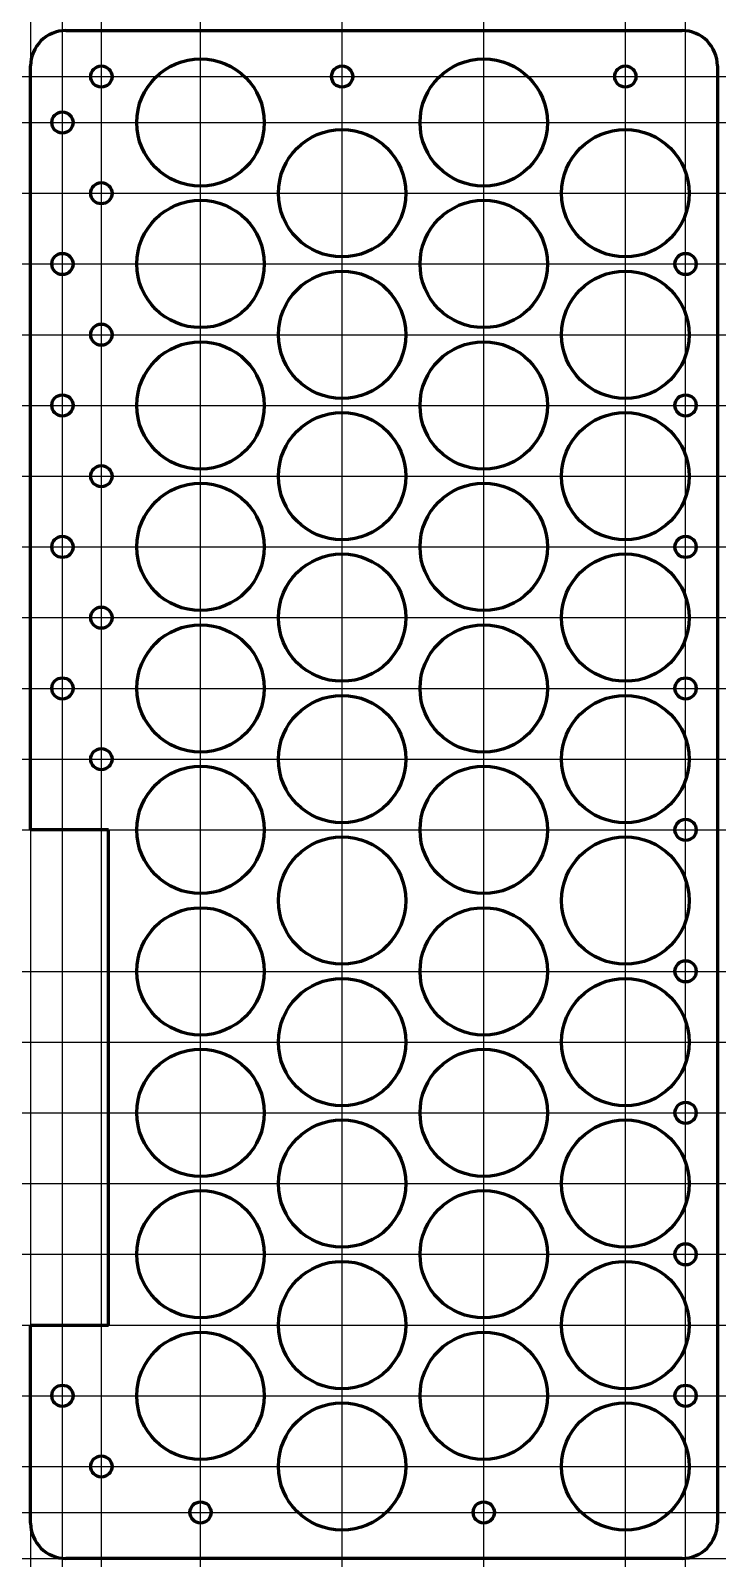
# Model space of a CAD drawing. Header units: millimetres. Extents: x 0 to 97, y 0 to 216.
import ezdxf

# ---------------------------------------------------------------- set-up
doc = ezdxf.new("R2010")
doc.units = ezdxf.units.MM
doc.linetypes.add('K5LT_BASIC', pattern=[0])

msp = doc.modelspace()

# ---------------------------------------------------------------- linework, layer by layer
at = {"color": 5, "linetype": 'K5LT_BASIC', "lineweight": 60, "true_color": 0x0000ff}
for p, q in [((5, 216), (92, 216)), ((0, 103), (0, 211)), ((97, 211), (97, 5)), ((11, 103), (0, 103)), ((11, 33), (11, 103)), ((0, 5), (0, 33)), ((0, 33), (11, 33)), ((92, 0), (5, 0))]:
    msp.add_line(p, q, dxfattribs=at)
at = {"color": 9, "true_color": 0xdca5c1}
for p, direction in [((0, 0), (0, -1)), ((4.5, -11.92), (0, 1)), ((10, 152), (0, 1)), ((24, 23), (0, 1)), ((44, 193), (0, 1)), ((64, 23), (0, 1)), ((84, 153), (0, 1)), ((92.5, -13.45), (0, 1)), ((34.5, 209.5), (1, 0)), ((64, 203), (1, 0)), ((84, 193), (1, 0)), ((64, 183), (1, 0)), ((84, 173), (1, 0)), ((64, 163), (1, 0)), ((84, 153), (1, 0)), ((64, 143), (1, 0)), ((84, 133), (1, 0)), ((64, 123), (1, 0)), ((84, 113), (1, 0)), ((64, 103), (1, 0)), ((64, 83), (1, 0)), ((84, 73), (1, 0)), ((64, 63), (1, 0)), ((84, 53), (1, 0)), ((64, 43), (1, 0)), ((84, 33), (1, 0)), ((64, 23), (1, 0)), ((84, 13), (1, 0)), ((88, 6.5), (1, 0)), ((0, 0), (1, 0))]:
    msp.add_xline(p, direction, dxfattribs=at)
at = {"color": 5, "linetype": 'K5LT_BASIC', "lineweight": 60, "true_color": 0x0000ff}
for centre, radius in [((24, 203), 9), ((64, 203), 9), ((10, 209.5), 1.5), ((44, 209.5), 1.5), ((84, 209.5), 1.5), ((4.5, 203), 1.5), ((44, 193), 9), ((84, 193), 9), ((10, 193), 1.5), ((24, 183), 9), ((64, 183), 9), ((4.5, 183), 1.5), ((92.5, 183), 1.5), ((44, 173), 9), ((84, 173), 9), ((10, 173), 1.5), ((24, 163), 9), ((64, 163), 9), ((4.5, 163), 1.5), ((92.5, 163), 1.5), ((44, 153), 9), ((84, 153), 9), ((10, 153), 1.5), ((24, 143), 9), ((64, 143), 9), ((4.5, 143), 1.5), ((92.5, 143), 1.5), ((44, 133), 9), ((84, 133), 9), ((10, 133), 1.5), ((24, 123), 9), ((64, 123), 9), ((4.5, 123), 1.5), ((92.5, 123), 1.5), ((44, 113), 9), ((84, 113), 9), ((10, 113), 1.5), ((24, 103), 9), ((64, 103), 9), ((92.5, 103), 1.5), ((44, 93), 9), ((84, 93), 9), ((24, 83), 9), ((64, 83), 9), ((92.5, 83), 1.5), ((44, 73), 9), ((84, 73), 9), ((24, 63), 9), ((64, 63), 9), ((92.5, 63), 1.5), ((44, 53), 9), ((84, 53), 9), ((24, 43), 9), ((64, 43), 9), ((92.5, 43), 1.5), ((44, 33), 9), ((84, 33), 9), ((24, 23), 9), ((64, 23), 9), ((4.5, 23), 1.5), ((92.5, 23), 1.5), ((44, 13), 9), ((84, 13), 9), ((10, 13), 1.5), ((24, 6.5), 1.5), ((64, 6.5), 1.5)]:
    msp.add_circle(centre, radius, dxfattribs=at)
for centre, start, end in [((5, 211), 90, 180), ((92, 211), 0, 90), ((5, 5), 180, 270), ((92, 5), 270, 0)]:
    msp.add_arc(centre, 5, start, end, dxfattribs=at)

doc.saveas('drawing.dxf')
